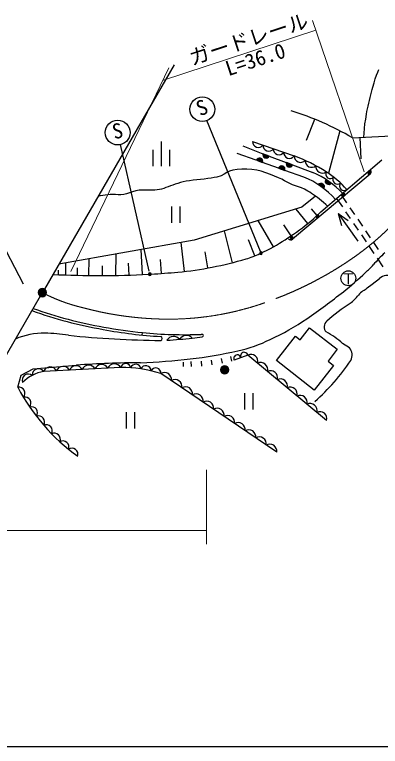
# Model space of a CAD drawing. Units: millimetres, scale not verified. Extents: x 40000 to 680000, y 20000 to 380000.
# Drawn here: x 279984 to 324283, y 205000 to 293578 of the extents above; entities that cross this region are included whole.
import ezdxf
from ezdxf.enums import TextEntityAlignment as Align

# ---------------------------------------------------------------- set-up
doc = ezdxf.new("R2010")
doc.units = ezdxf.units.MM
doc.header["$LTSCALE"] = 1000
doc.header["$PDMODE"] = 32
doc.header["$PDSIZE"] = 500
doc.linetypes.add('CHAIN', pattern=[18.5, 12, -1.5, 3.5, -1.5])
for name, color, linetype, lineweight in [('M-BGD', 7, 'Continuous', 25), ('M-BMK', 2, 'CHAIN', 13), ('M-BMK-SRVR', 3, 'Continuous', 25), ('M-STR-HTXT', 7, 'Continuous', 13), ('M-STR-STRC', 7, 'Continuous', 25), ('M-TTL-BAND', 7, 'Continuous', 25)]:
    doc.layers.add(name, color=color, linetype=linetype, lineweight=lineweight)
doc.layers.add('M-OTRS', color=6, linetype='Continuous')
doc.styles.add('ＭＳ ゴシック', font='')
doc.styles.get('ＭＳ ゴシック').set_extended_font_data('MS Gothic')

msp = doc.modelspace()

# ---------------------------------------------------------------- hatches: boundary and pattern name
at = {"layer": 'M-BGD'}
for points in [[(310065, 276747, 0.41421), (310297, 276231, 0.41421), (310813, 276463)], [(310015, 275686, 1), (309262, 275955)], [(312895, 275671, 0.41421), (313127, 275155, 0.41421), (313643, 275387)], [(312708, 274724, 0.41421), (312466, 275235, 0.41421), (311955, 274993)], [(323114, 274402, 0.41421), (322939, 274577, 0.41421), (322764, 274402, 0.41421), (322939, 274227, 0.41421)], [(316759, 273006, -0.42028), (317321, 273109, -0.42028), (317412, 272545)], [(318372, 273152, -0.9812), (317715, 273609)], [(319982, 271777, 1), (319632, 271777, 1)], [(316850, 269151, 0.41421), (316675, 269326, 0.41421), (316500, 269151, 0.41421), (316675, 268976, 0.41421)], [(313718, 266526, 1), (313368, 266526, 1)], [(309980, 264703, 1), (309680, 264703, 0.41421), (309830, 264553, 0.41421)], [(296510, 262161, 0.99999), (296210, 262161, 0.99999)], [(305925, 250577, 0.41421), (305425, 251077, 0.41421), (304925, 250577, 0.41421), (305425, 250077, 0.41421)]]:
    msp.add_hatch(color=256, dxfattribs=at).paths.add_polyline_path(points)
at = {"layer": 'M-BMK-SRVR'}
msp.add_hatch(color=256, dxfattribs=at).paths.add_polyline_path([(283833, 259932, 0.41421), (283333, 260432, 0.41421), (282833, 259932, 0.41421), (283333, 259432, 0.41421)])

# ---------------------------------------------------------------- linework, layer by layer
at = {"layer": 'M-BGD'}
for p, q in [((315325, 278369), (316349, 280904)), ((319358, 279518), (318006, 274371)), ((320895, 278670), (329604, 279091)), ((297771, 275230), (297771, 278230)), ((308806, 278230), (313835, 276467)), ((321947, 276113), (321821, 278715)), ((307609, 277680), (310065, 276747)), ((296771, 275230), (296771, 277230)), ((298771, 275230), (298771, 277230)), ((309253, 275958), (306946, 276783)), ((310813, 276463), (312886, 275675)), ((311946, 274996), (310024, 275683)), ((317074, 269701), (324440, 276015)), ((315024, 273896), (312717, 274720)), ((313652, 275384), (316099, 274454)), ((323051, 274268), (313655, 266392)), ((318974, 271329), (319677, 270294)), ((319509, 271788), (320191, 270784)), ((298990, 270362), (298990, 268362)), ((299990, 270362), (299990, 268362)), ((320584, 270206), (321147, 269379)), ((314037, 270049), (315474, 268281)), ((316614, 269280), (315927, 270059)), ((319160, 269490), (321562, 266146)), ((319160, 269490), (320399, 268644)), ((319160, 269490), (319565, 268046)), ((320071, 269716), (320633, 268889)), ((309449, 268648), (311311, 265452)), ((321540, 268800), (322103, 267973)), ((313479, 266814), (312586, 268120)), ((321027, 268310), (321589, 267483)), ((305353, 267398), (306323, 263541)), ((321983, 266904), (322545, 266077)), ((322496, 267394), (323059, 266567)), ((300107, 266003), (300515, 262480)), ((309072, 264384), (308316, 266314)), ((323452, 265988), (324014, 265161)), ((295479, 262116), (295319, 265145)), ((303403, 262909), (303043, 264882)), ((322939, 265498), (323501, 264671)), ((288983, 261998), (289009, 264036)), ((292234, 262011), (292267, 264609)), ((323895, 264093), (324598, 263058)), ((286181, 262062), (286199, 263543)), ((290609, 261993), (290623, 263177)), ((293857, 262052), (293782, 263479)), ((297754, 262246), (297666, 263922)), ((285274, 262658), (285250, 262099)), ((287582, 262021), (287593, 262929)), ((323303, 260935), (324158, 261646)), ((322693, 260501), (323303, 260935)), ((314571, 254218), (315714, 255681)), ((315714, 255681), (319060, 253065)), ((295450, 254787), (295479, 255086)), ((311699, 251698), (314011, 254656)), ((314011, 254656), (314571, 254218)), ((320531, 253241), (319706, 253759)), ((319060, 253065), (317941, 251634)), ((301393, 250975), (301385, 251575)), ((302660, 251031), (302615, 251630)), ((303922, 251168), (303839, 251762)), ((305172, 251383), (305052, 251971)), ((306116, 252184), (306259, 251638)), ((316259, 248133), (311699, 251698)), ((317941, 251634), (318596, 251122)), ((280763, 249954), (282220, 250712)), ((282220, 250712), (287457, 251132)), ((292826, 250848), (283501, 250390)), ((300412, 251504), (300394, 250986)), ((318596, 251122), (316259, 248133)), ((280375, 248466), (280763, 249954)), ((311723, 240595), (297694, 250136)), ((305425, 250577), (305426, 250578)), ((307832, 247766), (307832, 245766)), ((308832, 247766), (308832, 245766)), ((293505, 245474), (293505, 243474)), ((294505, 245474), (294505, 243474))]:
    msp.add_line(p, q, dxfattribs=at)
for points in [[(322293, 278738), (322313, 279240), (322356, 279779), (322420, 280345), (322504, 280932), (322604, 281532), (322662, 281844), (322728, 282171), (322801, 282509), (322878, 282852), (322960, 283198), (323043, 283540), (323127, 283874), (323211, 284196), (323292, 284500), (323369, 284783), (323520, 285307), (323671, 285792), (323821, 286231), (323966, 286616), (324105, 286940)], [(317895, 270404), (317677, 270599), (317411, 270828), (317152, 271044), (316899, 271245), (316653, 271435), (316413, 271612), (316179, 271778), (315950, 271934), (315727, 272079), (315509, 272215), (315097, 272439), (314713, 272601), (314349, 272730), (313995, 272850), (313642, 272991), (313306, 273151), (312996, 273312), (312683, 273475), (312341, 273643), (311944, 273816), (311479, 274013), (310966, 274231), (310420, 274446), (309859, 274632), (309300, 274762), (308723, 274836), (308117, 274871), (307511, 274869), (306934, 274832), (306413, 274762), (305998, 274643), (305671, 274471), (305357, 274274), (304982, 274080), (304472, 273913), (304146, 273846), (303775, 273785), (303369, 273730), (302939, 273677), (302044, 273576), (301600, 273522), (301170, 273465), (300766, 273402), (300397, 273331), (300058, 273249), (299737, 273155), (299430, 273054), (299136, 272947), (298852, 272840), (298577, 272735), (298307, 272636), (298041, 272546), (297776, 272470), (297511, 272409), (296983, 272344), (296471, 272331), (295978, 272341), (295506, 272345), (295061, 272312), (294646, 272229), (294260, 272114), (293895, 271990), (293542, 271879), (293193, 271803), (292850, 271774), (292519, 271778), (292197, 271796), (291881, 271810), (291568, 271803), (291258, 271776), (290954, 271743), (290654, 271698), (290359, 271639), (290068, 271562)], [(316413, 271612), (314778, 270275), (301719, 266288), (285336, 263391)], [(317774, 244439), (308220, 252366), (306570, 251730)], [(280375, 248466), (280763, 249954), (282235, 250682)]]:
    msp.add_lwpolyline(points, dxfattribs=at)
for points in [[(310065, 276747, 0.41421), (310297, 276231, 0.41421), (310813, 276463)], [(310015, 275686, 1), (309262, 275955)], [(312895, 275671, 0.41421), (313127, 275155, 0.41421), (313643, 275387)], [(312708, 274724, 0.41421), (312466, 275235, 0.41421), (311955, 274993)], [(323114, 274402, 0.41421), (322939, 274577, 0.41421), (322764, 274402, 0.41421), (322939, 274227, 0.41421)], [(316759, 273006, -0.42028), (317321, 273109, -0.42028), (317412, 272545)], [(318372, 273152, -0.9812), (317715, 273609)], [(319982, 271777, 1), (319632, 271777, 1)], [(316850, 269151, 0.41421), (316675, 269326, 0.41421), (316500, 269151, 0.41421), (316675, 268976, 0.41421)], [(313718, 266526, 1), (313368, 266526, 1)], [(309980, 264703, 1), (309680, 264703, 0.41421), (309830, 264553, 0.41421)], [(296510, 262161, 0.99999), (296210, 262161, 0.99999)], [(305925, 250577, 0.41421), (305425, 251077, 0.41421), (304925, 250577, 0.41421), (305425, 250077, 0.41421)]]:
    msp.add_lwpolyline(points, format="xyb", close=True, dxfattribs=at)
msp.add_circle((320397, 261665), 900, dxfattribs=at)
for centre, radius, start, end in [((303254, 248511), 34940, 59.67517, 72.98088), ((309499, 278193), 694, 176.90379, 324.46689), ((310756, 277752), 694, 176.90379, 324.46689), ((312013, 277311), 694, 176.90379, 324.46689), ((313271, 276871), 694, 176.90379, 324.46689), ((314618, 276472), 783, 180.33548, 315.8997), ((307152, 257884), 19748, 57.60462, 70.22019), ((315961, 275874), 783, 176.13029, 311.69451), ((317256, 275180), 783, 171.9251, 307.48932), ((322826, 274536), 350, 309.97007, 39.97007), ((311480, 264848), 9717, 40.86275, 68.61426), ((312057, 264760), 10503, 43.07506, 67.36327), ((318216, 274287), 555, 150.61999, 317.03593), ((309974, 263015), 13909, 42.48058, 56.09744), ((319082, 273599), 555, 146.08104, 312.49698), ((319891, 272845), 555, 141.54209, 307.95803), ((299770, 287596), 24893, 312.78366, 314.03682), ((299770, 287596), 24893, 304.23544, 312.22647), ((292069, 298497), 38239, 299.66364, 304.58636), ((313430, 266660), 350, 219.97007, 309.97007), ((301976, 282323), 19291, 294.47071, 297.86948), ((295346, 307195), 45013, 275.63078, 286.34021), ((301976, 282323), 19291, 288.22753, 293.57968), ((334306, 254273), 14126, 132.1912, 140.352), ((310359, 275536), 17914, 312.6511, 316.85667), ((290173, 375058), 113066, 273.21286, 274.86524), ((288514, 298967), 49948, 308.78365, 312.87038), ((290173, 375058), 113066, 267.17726, 273.06083), ((325154, 260430), 1572, 66.92738, 129.32389), ((320538, 263087), 3366, 299.09549, 309.80052), ((264842, 329584), 88645, 304.76465, 308.31538), ((316743, 263654), 6351, 307.65546, 320.49975), ((323075, 258714), 1691, 122.14879, 147.85121), ((299914, 308052), 53080, 250.52661, 260.08595), ((332688, 239735), 22416, 122.56616, 131.6836), ((299914, 308052), 53380, 250.46633, 260.08345), ((295611, 286571), 35774, 295.37737, 303.5622), ((318424, 255787), 942, 133.02925, 221.3165), ((300583, 307156), 52620, 259.19765, 266.8561), ((300583, 307156), 52320, 259.19511, 264.40173), ((313787, 247500), 8614, 46.59748, 62.85768), ((283431, 246608), 8397, 88.39761, 113.56429), ((283662, 237225), 17777, 80.84609, 89.98869), ((298079, 360898), 106753, 263.76775, 269.78671), ((300583, 307156), 52320, 264.40173, 272.18756), ((297625, 254383), 244, 283.58969, 72.74836), ((299239, 253671), 945, 39.61612, 148.44848), ((295104, 312338), 58268, 273.27691, 276.2985), ((300785, 253800), 945, 41.12692, 149.95928), ((295104, 312338), 58268, 276.2985, 277.4945), ((302628, 254137), 740, 81.54223, 93.70125), ((302659, 254744), 182, 284.11048, 22.61118), ((302728, 254750), 119, 33.11156, 86.01583), ((302751, 271348), 18959, 283.02905, 295.59787), ((294384, 310128), 58630, 276.7397, 282.45146), ((307788, 252258), 445, 14.03738, 208.13798), ((308592, 251600), 852, 344.72495, 115.91555), ((319558, 252359), 1313, 330.50254, 42.17784), ((290808, 344126), 92814, 272.73593, 276.46894), ((306963, 251940), 445, 14.03738, 208.13798), ((299428, 265993), 25621, 311.32411, 326.12577), ((282875, 249956), 761, 34.73538, 183.3692), ((284295, 250073), 855, 27.36181, 158.26388), ((285850, 250149), 855, 27.36181, 158.26388), ((287404, 250226), 855, 27.36181, 158.26388), ((294497, 165513), 85908, 89.50532, 94.70018), ((288958, 250302), 855, 27.36181, 158.26388), ((290512, 250378), 855, 27.36181, 158.26388), ((292067, 250455), 855, 27.36181, 158.26388), ((293440, 250716), 628, 9.1314, 167.86856), ((293036, 235278), 15571, 72.59472, 90.77217), ((294662, 250635), 628, 4.58704, 163.3242), ((295874, 250458), 628, 0.04268, 158.77984), ((297068, 250186), 628, 355.49832, 154.23548), ((309786, 250609), 852, 344.72495, 115.91555), ((281647, 249311), 761, 52.04861, 200.68244), ((284379, 245600), 4869, 100.39567, 135.02214), ((298138, 249418), 845, 349.8642, 121.69536), ((310981, 249618), 852, 344.72495, 115.91555), ((299413, 248550), 845, 349.8642, 121.69536), ((312175, 248627), 852, 344.72495, 115.91555), ((280500, 247736), 740, 319.2303, 99.70182), ((301900, 259827), 24339, 207.82559, 234.07322), ((300688, 247683), 845, 349.8642, 121.69536), ((313369, 247636), 852, 344.72495, 115.91555), ((281227, 246532), 740, 322.51126, 102.98278), ((301964, 246815), 845, 349.8642, 121.69536), ((314564, 246645), 852, 344.72495, 115.91555), ((303239, 245948), 845, 349.8642, 121.69536), ((315758, 245654), 852, 344.72495, 115.91555), ((282022, 245370), 740, 325.79221, 106.26373), ((304514, 245081), 845, 349.8642, 121.69536), ((316952, 244664), 852, 344.72495, 115.91555), ((282882, 244256), 740, 329.07317, 109.54468), ((305790, 244213), 845, 349.8642, 121.69536), ((283804, 243193), 740, 332.35412, 112.82564), ((307065, 243346), 845, 349.8642, 121.69536), ((284786, 242185), 740, 335.63507, 116.10659), ((308340, 242478), 845, 349.8642, 121.69536), ((285823, 241234), 740, 338.91603, 119.38755), ((309616, 241611), 845, 349.8642, 121.69536), ((286914, 240345), 740, 342.19698, 122.6685), ((310891, 240744), 845, 349.8642, 121.69536)]:
    msp.add_arc(centre, radius, start, end, dxfattribs=at)
at = {"layer": 'M-BMK'}
for centre, radius, start, end in [((302088, 291389), 33158, 305.12493, 314.67956), ((296415, 299389), 42965, 290.74555, 305.17455), ((292827, 277963), 20378, 243.63831, 256.67683), ((298621, 291890), 35176, 269.80635, 291.71221), ((298761, 297215), 40502, 254.7828, 269.63304)]:
    msp.add_arc(centre, radius, start, end, dxfattribs=at)
at = {"layer": 'M-BMK-SRVR'}
for p, q in [((299290, 287485), (283583, 260365)), ((267448, 286876), (281025, 260975)), ((283082, 259499), (268371, 234098))]:
    msp.add_line(p, q, dxfattribs=at)
msp.add_lwpolyline([(283833, 259932, 0.41421), (283333, 260432, 0.41421), (282833, 259932, 0.41421), (283333, 259432, 0.41421)], format="xyb", close=True, dxfattribs=at)
at = {"layer": 'M-OTRS'}
msp.add_point((283333, 259932), dxfattribs=at)
at = {"layer": 'M-STR-HTXT'}
for p, q in [((316053, 292877), (322330, 274538)), ((297901, 285601), (316457, 291698)), ((286799, 262476), (298643, 287146)), ((303236, 238481), (303236, 229476)), ((84701, 231111), (303236, 231111))]:
    msp.add_line(p, q, dxfattribs=at)
at = {"layer": 'M-STR-STRC'}
for p, q in [((309769, 264902), (303283, 280743)), ((296276, 262520), (292792, 277838))]:
    msp.add_line(p, q, dxfattribs=at)
for centre in [(302715, 282131), (292460, 279300)]:
    msp.add_circle(centre, 1500, dxfattribs=at)
at = {"layer": 'M-TTL-BAND'}
msp.add_line((40000, 205000), (579000, 205000), dxfattribs=at)

# ---------------------------------------------------------------- texts
at = {"layer": 'M-BGD', "style": 'ＭＳ ゴシック'}
msp.add_text('Ｔ', height=1320, dxfattribs=at).set_placement((320392, 261601), align=Align.MIDDLE_CENTER)
at = {"layer": 'M-STR-HTXT', "style": 'ＭＳ ゴシック'}
for s, p in [('ガードレール', (308788, 289231)), ('L=36.0', (309599, 286761))]:
    msp.add_text(s, height=1833, rotation=18.191, dxfattribs=at).set_placement(p, align=Align.BOTTOM_CENTER)
at = {"layer": 'M-STR-STRC', "style": 'ＭＳ ゴシック'}
for rotation, p in [(22.205, (303217, 280974)), (12.751, (292765, 278077))]:
    msp.add_text('S', height=1833, rotation=rotation, dxfattribs=at).set_placement(p, align=Align.BOTTOM_CENTER)

doc.saveas('drawing.dxf')
